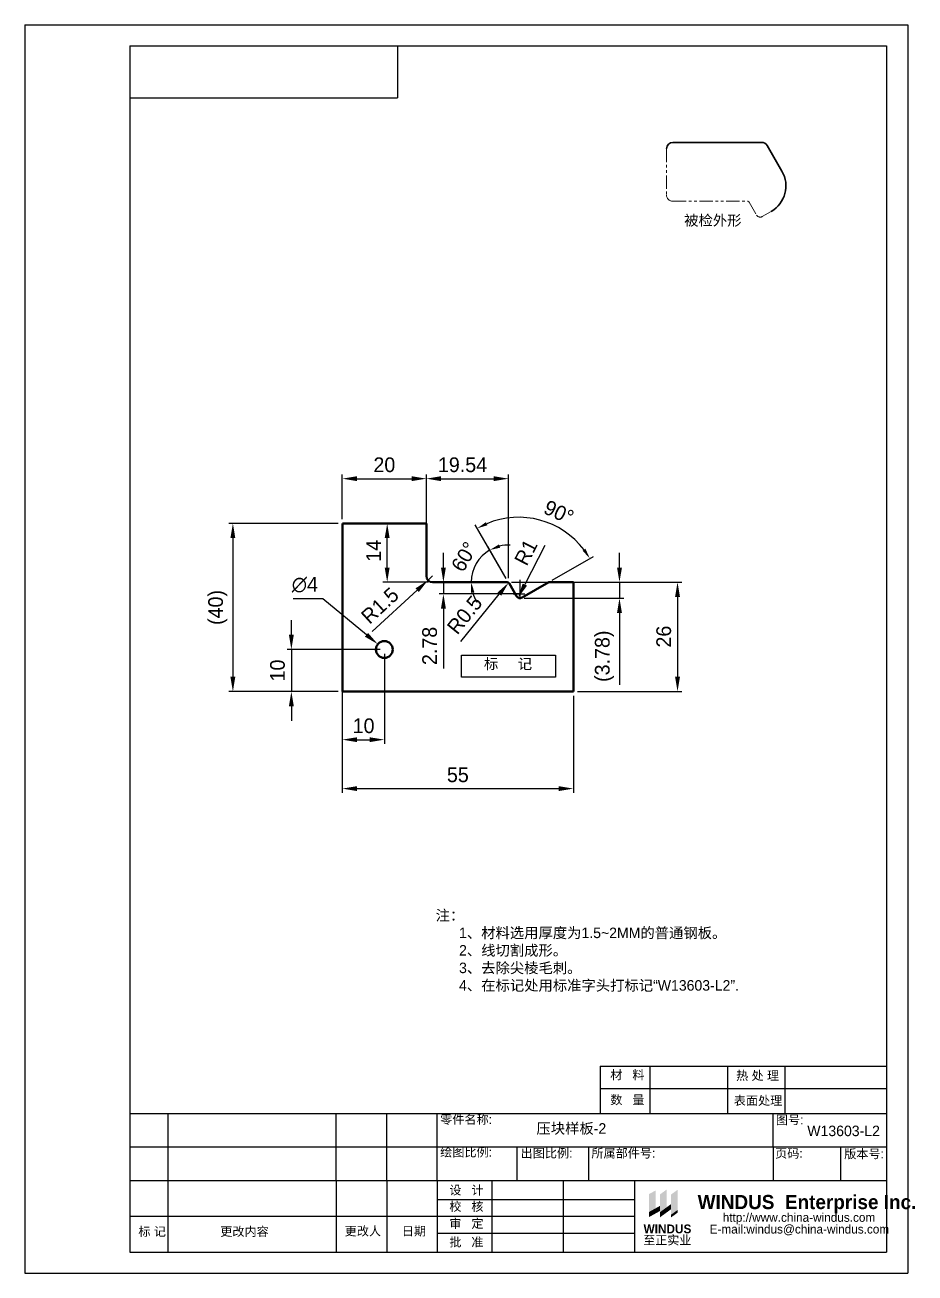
# Model space of a CAD drawing. Header units: millimetres. Extents: x -8 to 3214, y -115 to 422.
# Drawn here: x -7.6 to 204.2, y 2.6 to 299.6 of the extents above; entities that cross this region are included whole.
import ezdxf

# ---------------------------------------------------------------- set-up
doc = ezdxf.new("R2010")
doc.units = ezdxf.units.MM
doc.header["$PDSIZE"] = -1
doc.linetypes.add('PHANTOM2', pattern=[31.75, 15.875, -3.175, 3.175, -3.175, 3.175, -3.175])
for name, color, linetype, lineweight in [('AM_0', 7, 'Continuous', 50), ('AM_5', 92, 'Continuous', 25), ('粗实线', 7, 'Continuous', 30)]:
    doc.layers.add(name, color=color, linetype=linetype, lineweight=lineweight)
doc.layers.add('图层1', color=7, linetype='Continuous')
doc.layers.add('线实线', color=7, linetype='Continuous')
doc.styles.get("Standard").update_dxf_attribs({"font": 'FZYTK.TTF'})
doc.dimstyles.new('AM_ISO$0', dxfattribs={"dimtxt": 3.5, "dimasz": 3.5, "dimexe": 1, "dimexo": 1, "dimgap": 1.5, "dimtad": 1, "dimdsep": 46, "dimtxsty": 'Standard', "dimcen": 0, "dimclrd": 256, "dimclre": 256, "dimclrt": 140, "dimadec": 0, "dimazin": 2, "dimtp": 0.1, "dimtm": 0.1, "dimtfac": 0.71, "dimtmove": 0, "dimatfit": 3, "dimfxl": 1, "dimlwd": -1, "dimlwe": -1, "dimarcsym": 1})
doc.dimstyles.new('AM_ISO$2', dxfattribs={"dimtxt": 3.5, "dimasz": 2.5, "dimexe": 1, "dimexo": 1, "dimgap": 1.5, "dimtad": 1, "dimdsep": 46, "dimtxsty": 'Standard', "dimcen": 0, "dimclrd": 256, "dimclre": 256, "dimclrt": 140, "dimadec": 0, "dimazin": 2, "dimtp": 0.1, "dimtm": 0.1, "dimtfac": 0.71, "dimtdec": 3, "dimtmove": 0, "dimatfit": 3, "dimfxl": 1, "dimlwd": -1, "dimlwe": -1, "dimarcsym": 1})
doc.dimstyles.new('AM_ISO$3', dxfattribs={"dimtxt": 3.5, "dimasz": 3.5, "dimexe": 1, "dimexo": 1, "dimgap": 1.5, "dimtad": 1, "dimtoh": 1, "dimdsep": 46, "dimtxsty": 'Standard', "dimcen": 0, "dimclrd": 256, "dimclre": 256, "dimclrt": 140, "dimadec": 0, "dimazin": 2, "dimtp": 0.1, "dimtm": 0.1, "dimtfac": 0.71, "dimtofl": 0, "dimtmove": 0, "dimatfit": 0, "dimfxl": 1, "dimlwd": -1, "dimlwe": -1, "dimarcsym": 1})
doc.dimstyles.new('AM_ISO$4', dxfattribs={"dimtxt": 3.5, "dimasz": 3.5, "dimexe": 1, "dimexo": 1, "dimgap": 1.5, "dimtad": 1, "dimdsep": 46, "dimtxsty": 'Standard', "dimcen": 0, "dimclrd": 256, "dimclre": 256, "dimclrt": 140, "dimadec": 0, "dimazin": 2, "dimtp": 0.1, "dimtm": 0.1, "dimtfac": 0.71, "dimtmove": 0, "dimatfit": 3, "dimfxl": 1, "dimlwd": -1, "dimlwe": -1, "dimarcsym": 1})

# ---------------------------------------------------------------- blocks, each defined once
blk = doc.blocks.new('*D58')
at = {"layer": 'AM_5', "linetype": 'ByBlock', "transparency": 16777216}
for p, q in [((68.92, 180.95), (79.6, 180.95)), ((78.6, 170.45), (78.6, 177.45)), ((88.42, 166.95), (77.6, 166.95))]:
    blk.add_line(p, q, dxfattribs=at)
at = {"layer": 'AM_5', "transparency": 16777216}
for points in [[(78.01, 177.45), (79.18, 177.45), (78.6, 180.95)], [(78.01, 170.45), (79.18, 170.45), (78.6, 166.95)]]:
    blk.add_solid(points, dxfattribs=at)
at = {"layer": 'Defpoints', "color": 0, "transparency": 16777216}
for p in [(67.92, 180.95), (78.6, 180.95), (89.42, 166.95)]:
    blk.add_point(p, dxfattribs=at)
at = {"layer": 'AM_5', "color": 140, "transparency": 16777216, "insert": (75.35, 174.44), "char_height": 3.5, "attachment_point": 5, "rotation": 90}
blk.add_mtext('14', dxfattribs=at)
blk = doc.blocks.new('*D59')
at = {"layer": 'AM_5', "linetype": 'ByBlock', "transparency": 16777216}
for p, q in [((66.92, 180.95), (40.87, 180.95)), ((41.87, 177.45), (41.87, 144.45)), ((66.92, 140.95), (40.87, 140.95))]:
    blk.add_line(p, q, dxfattribs=at)
at = {"layer": 'AM_5', "transparency": 16777216}
for points in [[(41.28, 177.45), (42.45, 177.45), (41.87, 180.95)], [(41.28, 144.45), (42.45, 144.45), (41.87, 140.95)]]:
    blk.add_solid(points, dxfattribs=at)
at = {"layer": 'Defpoints', "color": 0, "transparency": 16777216}
for p in [(67.92, 180.95), (41.87, 140.95), (67.92, 140.95)]:
    blk.add_point(p, dxfattribs=at)
at = {"layer": 'AM_5', "color": 140, "transparency": 16777216, "insert": (38.28, 160.95), "char_height": 3.5, "attachment_point": 5, "rotation": 90}
blk.add_mtext('(40)', dxfattribs=at)
blk = doc.blocks.new('*D60')
at = {"layer": 'AM_5', "linetype": 'ByBlock', "transparency": 16777216}
for p, q in [((67.92, 159.95), (67.92, 128.49)), ((77.92, 149.95), (77.92, 128.49)), ((71.42, 129.49), (74.42, 129.49))]:
    blk.add_line(p, q, dxfattribs=at)
at = {"layer": 'AM_5', "transparency": 16777216}
for points in [[(71.42, 130.07), (71.42, 128.91), (67.92, 129.49)], [(74.42, 130.07), (74.42, 128.91), (77.92, 129.49)]]:
    blk.add_solid(points, dxfattribs=at)
at = {"layer": 'Defpoints', "color": 0, "transparency": 16777216}
for p in [(67.92, 160.95), (77.92, 150.95), (77.92, 129.49)]:
    blk.add_point(p, dxfattribs=at)
at = {"layer": 'AM_5', "color": 140, "transparency": 16777216, "insert": (72.98, 132.78), "char_height": 3.5, "attachment_point": 5}
blk.add_mtext('10', dxfattribs=at)
blk = doc.blocks.new('*D61')
at = {"layer": 'AM_5', "linetype": 'ByBlock', "transparency": 16777216}
for p, q in [((63.3, 162.97), (56.21, 162.97)), ((73.67, 154.44), (63.3, 162.97))]:
    blk.add_line(p, q, dxfattribs=at)
at = {"layer": 'AM_5', "transparency": 16777216}
blk.add_solid([(74.04, 154.89), (73.3, 153.99), (76.38, 152.22)], dxfattribs=at)
at = {"layer": 'Defpoints', "color": 0, "transparency": 16777216}
for p in [(76.38, 152.22), (79.47, 149.68)]:
    blk.add_point(p, dxfattribs=at)
at = {"layer": 'AM_5', "color": 140, "transparency": 16777216, "insert": (59.01, 166.35), "char_height": 3.5, "attachment_point": 5}
blk.add_mtext('∅4', dxfattribs=at)
blk = doc.blocks.new('*D62')
at = {"layer": 'AM_5', "linetype": 'ByBlock', "transparency": 16777216}
for p, q in [((55.79, 154.45), (55.79, 157.95)), ((76.92, 150.95), (54.79, 150.95)), ((55.79, 150.95), (55.79, 140.95)), ((66.92, 140.95), (54.79, 140.95)), ((55.79, 137.45), (55.79, 133.95))]:
    blk.add_line(p, q, dxfattribs=at)
at = {"layer": 'AM_5', "transparency": 16777216}
for points in [[(55.21, 154.45), (56.37, 154.45), (55.79, 150.95)], [(55.21, 137.45), (56.37, 137.45), (55.79, 140.95)]]:
    blk.add_solid(points, dxfattribs=at)
at = {"layer": 'Defpoints', "color": 0, "transparency": 16777216}
for p in [(77.92, 150.95), (55.79, 140.95), (67.92, 140.95)]:
    blk.add_point(p, dxfattribs=at)
at = {"layer": 'AM_5', "color": 140, "transparency": 16777216, "insert": (52.5, 145.95), "char_height": 3.5, "attachment_point": 5, "rotation": 90}
blk.add_mtext('10', dxfattribs=at)
blk = doc.blocks.new('*D63')
at = {"layer": 'AM_5', "linetype": 'ByBlock', "transparency": 16777216}
for p, q in [((87.92, 169.45), (87.92, 192.6)), ((91.42, 191.6), (103.96, 191.6)), ((107.46, 167.95), (107.46, 192.6))]:
    blk.add_line(p, q, dxfattribs=at)
at = {"layer": 'AM_5', "transparency": 16777216}
for points in [[(91.42, 192.19), (91.42, 191.02), (87.92, 191.6)], [(103.96, 192.19), (103.96, 191.02), (107.46, 191.6)]]:
    blk.add_solid(points, dxfattribs=at)
at = {"layer": 'Defpoints', "color": 0, "transparency": 16777216}
for p in [(107.46, 191.6), (87.92, 168.45), (107.46, 166.95)]:
    blk.add_point(p, dxfattribs=at)
at = {"layer": 'AM_5', "color": 140, "transparency": 16777216, "insert": (96.53, 194.89), "char_height": 3.5, "attachment_point": 5}
blk.add_mtext('19.54', dxfattribs=at)
blk = doc.blocks.new('*D64')
at = {"layer": 'AM_5', "transparency": 16777216}
for p, q in [((106.96, 167.82), (99.55, 180.65)), ((117.9, 167.45), (127.7, 173.11))]:
    blk.add_line(p, q, dxfattribs=at)
blk.add_arc((109.86, 162.8), 19.61, 37.3096, 112.6904, dxfattribs=at)
for points in [[(102.48, 180.52), (102.11, 181.27), (100.05, 179.79)], [(125.8, 174.92), (125.11, 174.46), (126.84, 172.61)]]:
    blk.add_solid(points, dxfattribs=at)
at = {"layer": 'Defpoints', "color": 0, "transparency": 16777216}
for p in [(109.86, 182.41), (107.46, 166.95), (117.04, 166.95), (109.36, 163.67), (110.72, 163.3)]:
    blk.add_point(p, dxfattribs=at)
at = {"layer": 'AM_5', "color": 140, "transparency": 16777216, "insert": (119.46, 183.59), "char_height": 3.5, "attachment_point": 5, "rotation": 335.2105}
blk.add_mtext('90°', dxfattribs=at)
blk = doc.blocks.new('*D65')
at = {"linetype": 'ByBlock', "transparency": 16777216}
for p, q in [((89.42, 168.45), (88.32, 167.44)), ((75.03, 155.26), (85.74, 165.07))]:
    blk.add_line(p, q, dxfattribs=at)
at = {"transparency": 16777216}
blk.add_solid([(85.34, 165.5), (86.13, 164.64), (88.32, 167.44)], dxfattribs=at)
at = {"layer": 'Defpoints', "color": 0, "transparency": 16777216}
for p in [(88.32, 167.44), (89.42, 168.45)]:
    blk.add_point(p, dxfattribs=at)
at = {"color": 140, "transparency": 16777216, "insert": (76.88, 161.4), "char_height": 3.5, "attachment_point": 5, "rotation": 42.5192}
blk.add_mtext('R1.5', dxfattribs=at)
blk = doc.blocks.new('*D66')
at = {"layer": 'AM_5', "linetype": 'ByBlock', "transparency": 16777216}
for p, q in [((91.98, 170.45), (91.98, 173.95)), ((106.46, 166.95), (90.98, 166.95)), ((91.98, 166.95), (91.98, 164.17)), ((109.22, 164.17), (90.98, 164.17)), ((91.98, 160.67), (91.98, 146.42))]:
    blk.add_line(p, q, dxfattribs=at)
at = {"layer": 'AM_5', "transparency": 16777216}
for points in [[(91.4, 170.45), (92.57, 170.45), (91.98, 166.95)], [(91.4, 160.67), (92.57, 160.67), (91.98, 164.17)]]:
    blk.add_solid(points, dxfattribs=at)
at = {"layer": 'Defpoints', "color": 0, "transparency": 16777216}
for p in [(107.46, 166.95), (91.98, 164.17), (110.22, 164.17)]:
    blk.add_point(p, dxfattribs=at)
at = {"layer": 'AM_5', "color": 140, "transparency": 16777216, "insert": (88.72, 151.8), "char_height": 3.5, "attachment_point": 5, "rotation": 90}
blk.add_mtext('2.78', dxfattribs=at)
blk = doc.blocks.new('*D67')
at = {"linetype": 'ByBlock', "transparency": 16777216}
blk.add_line((116.11, 175.67), (111.36, 166.4), dxfattribs=at)
at = {"transparency": 16777216}
blk.add_solid([(110.84, 166.66), (111.88, 166.13), (109.77, 163.28)], dxfattribs=at)
at = {"layer": 'Defpoints', "color": 0, "transparency": 16777216}
for p in [(110.22, 164.17), (109.77, 163.28)]:
    blk.add_point(p, dxfattribs=at)
at = {"color": 140, "transparency": 16777216, "insert": (111.62, 174.08), "char_height": 3.5, "attachment_point": 5, "rotation": 62.8923}
blk.add_mtext('R1', dxfattribs=at)
blk = doc.blocks.new('*D68')
at = {"transparency": 16777216}
blk.add_line((106.96, 167.82), (102.53, 175.5), dxfattribs=at)
for start, end in [(87.5825, 103.7912), (120, 180), (196.2088, 212.4175)]:
    blk.add_arc((107.46, 166.95), 8.87, start, end, dxfattribs=at)
for points in [[(105.5, 175.18), (105.19, 175.95), (103.03, 174.63)], [(98.54, 164.42), (99.36, 164.53), (98.6, 166.95)]]:
    blk.add_solid(points, dxfattribs=at)
at = {"layer": 'Defpoints', "color": 0, "transparency": 16777216}
for p in [(100.67, 172.65), (89.42, 166.95), (107.46, 166.95), (107.46, 166.95), (109.36, 163.67)]:
    blk.add_point(p, dxfattribs=at)
at = {"color": 140, "transparency": 16777216, "insert": (96.94, 173.03), "char_height": 3.5, "attachment_point": 5, "rotation": 60}
blk.add_mtext('60°', dxfattribs=at)
blk = doc.blocks.new('*D69')
at = {"linetype": 'ByBlock', "transparency": 16777216}
blk.add_line((96.15, 152.84), (105.29, 164.12), dxfattribs=at)
at = {"transparency": 16777216}
blk.add_solid([(104.83, 164.49), (105.74, 163.75), (107.49, 166.84)], dxfattribs=at)
at = {"layer": 'Defpoints', "color": 0, "transparency": 16777216}
for p in [(107.17, 166.45), (107.49, 166.84)]:
    blk.add_point(p, dxfattribs=at)
at = {"color": 140, "transparency": 16777216, "insert": (97.05, 159.19), "char_height": 3.5, "attachment_point": 5, "rotation": 50.9903}
blk.add_mtext('R0.5', dxfattribs=at)
blk = doc.blocks.new('*D70')
at = {"layer": 'AM_5', "linetype": 'ByBlock', "transparency": 16777216}
for p, q in [((67.92, 139.95), (67.92, 116.85)), ((122.92, 139.95), (122.92, 116.85)), ((71.42, 117.85), (119.42, 117.85))]:
    blk.add_line(p, q, dxfattribs=at)
at = {"layer": 'AM_5', "transparency": 16777216}
for points in [[(71.42, 118.43), (71.42, 117.26), (67.92, 117.85)], [(119.42, 118.43), (119.42, 117.26), (122.92, 117.85)]]:
    blk.add_solid(points, dxfattribs=at)
at = {"layer": 'Defpoints', "color": 0, "transparency": 16777216}
for p in [(67.92, 140.95), (122.92, 140.95), (122.92, 117.85)]:
    blk.add_point(p, dxfattribs=at)
at = {"layer": 'AM_5', "color": 140, "transparency": 16777216, "insert": (95.42, 121.11), "char_height": 3.5, "attachment_point": 5}
blk.add_mtext('55', dxfattribs=at)
blk = doc.blocks.new('*D71')
at = {"layer": 'AM_5', "linetype": 'ByBlock', "transparency": 16777216}
for p, q in [((123.92, 166.95), (148.71, 166.95)), ((147.71, 163.45), (147.71, 144.45)), ((123.92, 140.95), (148.71, 140.95))]:
    blk.add_line(p, q, dxfattribs=at)
at = {"layer": 'AM_5', "transparency": 16777216}
for points in [[(147.13, 163.45), (148.3, 163.45), (147.71, 166.95)], [(147.13, 144.45), (148.3, 144.45), (147.71, 140.95)]]:
    blk.add_solid(points, dxfattribs=at)
at = {"layer": 'Defpoints', "color": 0, "transparency": 16777216}
for p in [(122.92, 166.95), (122.92, 140.95), (147.71, 140.95)]:
    blk.add_point(p, dxfattribs=at)
at = {"layer": 'AM_5', "color": 140, "transparency": 16777216, "insert": (144.44, 154.02), "char_height": 3.5, "attachment_point": 5, "rotation": 90}
blk.add_mtext('26', dxfattribs=at)
blk = doc.blocks.new('*D72')
at = {"layer": 'AM_5', "linetype": 'ByBlock', "transparency": 16777216}
for p, q in [((133.89, 170.45), (133.89, 173.95)), ((108.17, 166.95), (134.89, 166.95)), ((133.89, 166.95), (133.89, 163.17)), ((111.22, 163.17), (134.89, 163.17)), ((133.89, 159.67), (133.89, 142.52))]:
    blk.add_line(p, q, dxfattribs=at)
at = {"layer": 'AM_5', "transparency": 16777216}
for points in [[(133.31, 170.45), (134.48, 170.45), (133.89, 166.95)], [(133.31, 159.67), (134.48, 159.67), (133.89, 163.17)]]:
    blk.add_solid(points, dxfattribs=at)
at = {"layer": 'Defpoints', "color": 0, "transparency": 16777216}
for p in [(107.17, 166.95), (110.22, 163.17), (133.89, 163.17)]:
    blk.add_point(p, dxfattribs=at)
at = {"layer": 'AM_5', "color": 140, "transparency": 16777216, "insert": (130.32, 149.35), "char_height": 3.5, "attachment_point": 5, "rotation": 90}
blk.add_mtext('(3.78)', dxfattribs=at)
blk = doc.blocks.new('*D73')
at = {"layer": 'AM_5', "linetype": 'ByBlock', "transparency": 16777216}
for p, q in [((67.92, 181.95), (67.92, 192.6)), ((71.42, 191.6), (84.42, 191.6)), ((87.92, 181.95), (87.92, 192.6))]:
    blk.add_line(p, q, dxfattribs=at)
at = {"layer": 'AM_5', "transparency": 16777216}
for points in [[(71.42, 192.19), (71.42, 191.02), (67.92, 191.6)], [(84.42, 192.19), (84.42, 191.02), (87.92, 191.6)]]:
    blk.add_solid(points, dxfattribs=at)
at = {"layer": 'Defpoints', "color": 0, "transparency": 16777216}
for p in [(87.92, 191.6), (67.92, 180.95), (87.92, 180.95)]:
    blk.add_point(p, dxfattribs=at)
at = {"layer": 'AM_5', "color": 140, "transparency": 16777216, "insert": (77.92, 194.89), "char_height": 3.5, "attachment_point": 5}
blk.add_mtext('20', dxfattribs=at)

msp = doc.modelspace()

# ---------------------------------------------------------------- hatches: boundary and pattern name
at = {"layer": '图层1'}
for points in [[(140.889111, 21.35554), (140.889111, 17.0834), (142.533236, 17.998524), (142.533236, 22.227542)], [(143.523836, 17.330612), (143.523836, 17.050194), (145.127812, 18.215551), (145.127812, 22.439402), (143.523836, 21.274045), (143.523836, 18.549895)], [(146.118412, 17.710815), (146.118412, 16.408423), (147.772714, 17.610344), (147.772714, 22.415165), (146.118412, 21.213245), (146.118412, 18.935264)], [(142.533236, 17.998524), (140.889111, 17.0834), (140.889111, 15.864118), (142.533236, 16.779242)], [(142.533236, 17.998524), (142.533236, 16.779242), (143.523836, 17.330612), (143.523836, 18.549895)], [(145.127812, 18.215551), (143.523836, 17.050194), (143.523836, 15.825745), (145.127812, 16.991102)], [(145.127812, 18.215551), (145.127812, 16.991102), (146.118412, 17.710815), (146.118412, 18.935264)], [(147.772714, 17.610344), (146.118412, 16.408423), (146.118412, 15.764945), (147.772714, 16.966865)]]:
    msp.add_hatch(color=256, dxfattribs=at).paths.add_polyline_path(points, flags=0)

# ---------------------------------------------------------------- linework, layer by layer
at = {"color": 3}
for p, q in [((110.222543, 163.170611), (110.222543, 167.533005)), ((110.222543, 164.170611), (108.62413, 164.170611)), ((108.62413, 164.170611), (111.371638, 164.170611))]:
    msp.add_line(p, q, dxfattribs=at)
msp.add_lwpolyline([(96.320735, 149.62276), (118.68832, 149.62276), (118.68832, 144.39706), (96.320735, 144.39706)], close=True)
at = {"layer": 'AM_0', "color": 0, "linetype": 'Continuous', "lineweight": 35, "ltscale": 0.2}
for p, q in [((146.587885, 271.622781), (167.74186, 271.622781)), ((169.040898, 270.872781), (172.568772, 264.762324))]:
    msp.add_line(p, q, dxfattribs=at)
at = {"layer": 'AM_0', "color": 6, "linetype": 'PHANTOM2', "lineweight": 20, "ltscale": 0.2}
for p, q in [((169.040898, 270.872781), (172.568772, 264.762324)), ((145.087885, 270.122781), (145.087885, 259.122781)), ((146.587885, 257.622781), (164.33921, 257.622781)), ((164.772223, 257.372781), (166.521594, 254.342781)), ((170.006594, 255.200146), (167.887619, 253.976755))]:
    msp.add_line(p, q, dxfattribs=at)
at = {"layer": 'AM_0', "lineweight": 50}
for p, q in [((67.922808, 180.950611), (87.922808, 180.950611)), ((67.922808, 180.950611), (67.922808, 140.950611)), ((122.922808, 166.950611), (122.922808, 140.950611)), ((67.922808, 140.950611), (122.922808, 140.950611))]:
    msp.add_line(p, q, dxfattribs=at)
at = {"layer": 'AM_0', "color": 1, "lineweight": 50}
for p, q in [((87.922808, 180.950611), (87.922808, 168.450611)), ((89.422808, 166.950611), (107.174133, 166.950611)), ((107.607146, 166.700611), (109.356517, 163.670611)), ((117.037644, 166.950611), (110.722543, 163.304585)), ((117.037644, 166.950611), (122.922808, 166.950611))]:
    msp.add_line(p, q, dxfattribs=at)
at = {"layer": 'AM_0', "lineweight": 50}
msp.add_circle((77.922808, 150.950611), 2, dxfattribs=at)
at = {"layer": 'AM_0', "color": 0, "linetype": 'Continuous', "lineweight": 35, "ltscale": 0.2}
for centre, radius, start, end in [((146.587885, 270.122781), 1.5, 90, 180), ((167.74186, 270.122781), 1.5, 30, 90), ((166.506594, 261.262324), 7, 300, 30)]:
    msp.add_arc(centre, radius, start, end, dxfattribs=at)
at = {"layer": 'AM_0', "color": 6, "linetype": 'PHANTOM2', "lineweight": 20, "ltscale": 0.2}
for centre, radius, start, end in [((146.587885, 259.122781), 1.5, 180, 270), ((164.33921, 257.122781), 0.5, 30, 90), ((167.387619, 254.842781), 1, 210, 300)]:
    msp.add_arc(centre, radius, start, end, dxfattribs=at)
at = {"layer": 'AM_0', "color": 1, "lineweight": 50}
for centre, radius, start, end in [((89.422808, 168.450611), 1.5, 180, 270), ((107.174133, 166.450611), 0.5, 30, 90), ((110.222543, 164.170611), 1, 210, 300)]:
    msp.add_arc(centre, radius, start, end, dxfattribs=at)
at = {"layer": '粗实线', "color": 11}
for p, q in [((17.373261, 294.570055), (197.49345, 294.570055)), ((17.373261, 294.570055), (17.373261, 7.570055)), ((81.07719, 294.570055), (81.07719, 282.250917)), ((197.49345, 294.570055), (197.49345, 7.570055)), ((17.373261, 282.250917), (81.07719, 282.250917)), ((129.321183, 51.838035), (197.49345, 51.838035)), ((129.321183, 51.838035), (129.321183, 40.570055)), ((17.373261, 40.570055), (197.49345, 40.570055)), ((17.373261, 7.570055), (197.49345, 7.570055))]:
    msp.add_line(p, q, dxfattribs=at)
at = {"layer": '粗实线'}
msp.add_line((17.373261, 40.570055), (197.49345, 40.570055), dxfattribs=at)
at = {"layer": '线实线'}
for p, q in [((-7.626739, 299.570055), (202.49345, 299.570055)), ((-7.626739, 299.570055), (-7.626739, 2.570055)), ((202.49345, 299.570055), (202.49345, 2.570055)), ((129.321183, 51.838035), (129.321183, 40.570055)), ((141.151466, 51.838035), (141.151466, 40.570055)), ((159.618053, 51.838035), (159.618053, 40.570055)), ((173.291102, 51.838035), (173.291102, 40.570055)), ((129.321183, 46.505703), (197.49345, 46.505703)), ((17.373261, 40.570055), (29.135267, 40.570055)), ((26.373261, 40.570055), (26.373261, 7.570055)), ((66.49345, 24.570055), (66.49345, 40.570055)), ((78.49345, 24.570055), (78.49345, 40.570055)), ((90.49345, 24.570055), (90.49345, 40.570055)), ((170.49345, 32.570055), (170.49345, 40.570055)), ((17.373261, 32.570055), (197.49345, 32.570055)), ((109.49345, 32.570055), (109.49345, 24.570055)), ((126.49345, 32.570055), (126.49345, 24.570055)), ((170.49345, 32.570055), (170.49345, 24.570055)), ((186.49345, 32.570055), (186.49345, 24.570055)), ((17.373261, 24.570055), (129.321183, 24.570055)), ((66.49345, 24.570055), (66.49345, 7.570055)), ((78.49345, 24.570055), (78.49345, 7.570055)), ((90.49345, 24.570055), (90.49345, 7.570055)), ((103.49345, 24.570055), (103.49345, 7.570055)), ((120.49345, 24.570055), (120.49345, 7.570055)), ((129.321183, 24.570055), (137.700182, 24.570055)), ((136.747037, 24.570055), (197.49345, 24.570055)), ((137.49345, 24.570055), (137.49345, 7.570055)), ((90.49345, 20.070055), (137.49345, 20.070055)), ((17.373261, 16.070055), (137.49345, 16.070055)), ((90.49345, 12.070055), (137.49345, 12.070055)), ((-7.626739, 2.570055), (202.49345, 2.570055))]:
    msp.add_line(p, q, dxfattribs=at)

# ---------------------------------------------------------------- texts
at = {"color": 3, "insert": (149.308998, 254.312859), "char_height": 2.5, "width": 22.03128794, "attachment_point": 1}
msp.add_mtext('被检外形', dxfattribs=at)
at = {"char_height": 2.5, "attachment_point": 1}
for s, insert, width in [('标     记', (101.637104, 148.793074), 23.36397522), ('注：\\P      1、材料选用厚度为1.5~2MM的普通钢板。\\P      2、线切割成形。\\P      3、去除尖棱毛刺。\\P      4、在标记处用标准字头打标记“W13603-L2”.\\P   ', (90.132919, 88.938224), 78.09126763), ('压块样板-2', (114.132311, 38.230103), 23.36397522), ('W13603-L2', (178.598879, 37.647371), 23.36397522)]:
    msp.add_mtext(s, dxfattribs=dict(at, insert=insert, width=width))
at = {"layer": '图层1', "attachment_point": 1}
for s, insert, char_height in [('{\\fFZYaoTi|b1|i0|c134|p2;\\C5;WINDUS  Enterprise Inc.}', (152.505621, 21.152601), 3.36804), ('     {\\C5; http://www.china-windus.com}', (153.79688, 16.860591), 2.09677), (' {\\fFZYaoTi|b1|i0|c134|p2;WINDUS}', (138.85251, 14.122109), 2.09677), ('  {\\C5;E-mail:windus@china-windus.com}', (153.79688, 14.064898), 2.09677), ('{\\fFZYaoTi|b1|i0|c134|p2;至正实业}', (139.552315, 11.425924), 2.09677)]:
    msp.add_mtext(s, dxfattribs=dict(at, insert=insert, char_height=char_height))
at = {"layer": '线实线', "attachment_point": 1}
for s, insert, char_height in [('{\\fFZYaoTi|b0|i0|c134|p2;材   料}', (131.69628, 50.791943), 2.11666667), ('{\\fFZYaoTi|b0|i0|c134|p2;热 处 理}', (161.654926, 50.627037), 2.11666667), ('{\\fFZYaoTi|b0|i0|c134|p2;数   量}', (131.69628, 44.842749), 2.11666667), ('{\\fFZYaoTi|b0|i0|c134|p2;表面处理}', (161.103633, 44.677843), 2.11666667), ('{\\fFZYaoTi|b0|i0|c134|p2;零件名称:}', (91.215146, 40.188442), 2.11666667), ('{\\fFZYaoTi|b0|i0|c134|p2;图号}:', (171.12667, 40.099491), 2.11666667), ('绘图比例:', (91.215146, 32.395005), 2.1166667), ('{\\fFZYaoTi|b0|i0|c134|p2;出图比例:}', (110.355849, 32.154784), 2.11666667), ('{\\fFZYaoTi|b0|i0|c134|p2;所属部件号:}', (127.206542, 32.154784), 2.11666667), ('{\\fFZYaoTi|b0|i0|c134|p2;页码:}', (170.943994, 32.112655), 2.11666667), ('{\\fFZYaoTi|b0|i0|c134|p2;版本号:}', (187.383437, 32.006988), 2.11666667), ('{\\fFZYaoTi|b0|i0|c134|p2;设   计}', (93.392666, 23.365971), 2.11666667), ('校   核', (93.392666, 19.462263), 2.1166667), ('审   定', (93.392666, 15.421958), 2.1166667), ('{\\fFZYaoTi|b0|i0|c134|p2;标 记}', (19.373727, 13.520558), 2.11666667), ('{\\fFZYaoTi|b0|i0|c134|p2;更改内容}', (38.861312, 13.520559), 2.11666667), ('{\\fFZYaoTi|b0|i0|c134|p2;更改人}', (68.482474, 13.609909), 2.11666667), ('{\\fFZYaoTi|b0|i0|c134|p2;日期}', (82.067456, 13.609909), 2.11666667), ('{\\fFZYaoTi|b0|i0|c134|p2;批   准}', (93.392666, 10.996989), 2.11666667)]:
    msp.add_mtext(s, dxfattribs=dict(at, insert=insert, char_height=char_height))

# ---------------------------------------------------------------- dimensions: what is measured, and where the dimension line sits
at = {"color": 3}
dim = msp.add_angular_dim_2l(base=(100.67052, 172.650018), line1=((107.462808, 166.950611), (109.356517, 163.670611)), line2=((89.422808, 166.950611), (107.462808, 166.950611)), dimstyle='AM_ISO$2', dxfattribs=at)
dim.commit()
dim.dimension.update_dxf_attribs({"geometry": '*D68', "text_midpoint": (96.937862, 173.027191)})
for center, mpoint, picture, middle in [((110.222543, 164.170611), (109.766879, 163.280459), '*D67', (114.532958, 172.591123)), ((107.174133, 166.450611), (107.488859, 166.83913), '*D69', (99.614153, 157.118043))]:
    dim = msp.add_radius_dim(center=center, mpoint=mpoint, dimstyle='AM_ISO$4', dxfattribs=at)
    dim.commit()
    dim.dimension.update_dxf_attribs({"geometry": picture, "text_midpoint": middle, "dimtype": 164})
dim = msp.add_radius_dim(center=(89.422808, 168.450611), mpoint=(88.317232, 167.436855), dimstyle='AM_ISO$4', dxfattribs=at)
dim.commit()
dim.dimension.update_dxf_attribs({"geometry": '*D65', "text_midpoint": (76.875307, 161.404137)})
at = {"layer": 'AM_5'}
dim = msp.add_linear_dim(base=(87.922808, 191.603186), p1=(67.922808, 180.950611), p2=(87.922808, 180.950611), dimstyle='AM_ISO$0', dxfattribs=at)
dim.commit()
dim.dimension.update_dxf_attribs({"geometry": '*D73', "text_midpoint": (77.922808, 194.889644)})
for base, p1, p2, picture, middle in [((107.462808, 191.603186), (87.922808, 168.450611), (107.462808, 166.950611), '*D63', (96.534536, 191.603186)), ((77.922808, 129.491091), (67.922808, 160.950611), (77.922808, 150.950611), '*D60', (72.978309, 129.491091))]:
    dim = msp.add_linear_dim(base=base, p1=p1, p2=p2, dimstyle='AM_ISO$0', dxfattribs=at)
    dim.commit()
    dim.dimension.update_dxf_attribs({"geometry": picture, "text_midpoint": middle, "dimtype": 160})
dim = msp.add_angular_dim_2l(base=(109.856517, 182.413971), line1=((107.462808, 166.950611), (109.356517, 163.670611)), line2=((117.037644, 166.950611), (110.722543, 163.304585)), dimstyle='AM_ISO$2', dxfattribs=at)
dim.commit()
dim.dimension.update_dxf_attribs({"geometry": '*D64', "text_midpoint": (118.078452, 180.607051), "dimtype": 162})
for base, p1, p2, picture, middle in [((41.865268, 140.950611), (67.922808, 180.950611), (67.922808, 140.950611), '*D59', (38.278029, 160.950611)), ((133.893987, 163.170611), (107.174133, 166.950611), (110.222543, 163.170611), '*D72', (130.315862, 149.347694))]:
    dim = msp.add_linear_dim(base=base, p1=p1, p2=p2, angle=90, text='(<>)', dimstyle='AM_ISO$0', dxfattribs=at)
    dim.commit()
    dim.dimension.update_dxf_attribs({"geometry": picture, "text_midpoint": middle})
for base, p1, p2, angle, picture, middle in [((78.596289, 180.950611), (89.422808, 166.950611), (67.922808, 180.950611), 270, '*D58', (78.596289, 174.436197)), ((147.713718, 140.950611), (122.922808, 166.950611), (122.922808, 140.950611), 90, '*D71', (147.713718, 154.024334))]:
    dim = msp.add_linear_dim(base=base, p1=p1, p2=p2, angle=angle, dimstyle='AM_ISO$0', dxfattribs=at)
    dim.commit()
    dim.dimension.update_dxf_attribs({"geometry": picture, "text_midpoint": middle, "dimtype": 160})
for base, p1, p2, angle, picture, middle in [((91.984395, 164.170611), (107.462808, 166.950611), (110.222543, 164.170611), 90, '*D66', (88.716166, 151.796913)), ((55.79039, 140.950611), (77.922808, 150.950611), (67.922808, 140.950611), 90, '*D62', (52.503932, 145.950611)), ((122.922808, 117.846448), (67.922808, 140.950611), (122.922808, 140.950611), 0, '*D70', (95.422808, 121.114677))]:
    dim = msp.add_linear_dim(base=base, p1=p1, p2=p2, angle=angle, dimstyle='AM_ISO$0', dxfattribs=at)
    dim.commit()
    dim.dimension.update_dxf_attribs({"geometry": picture, "text_midpoint": middle})
dim = msp.add_diameter_dim_2p(p1=(79.467821, 149.680596), p2=(76.377796, 152.220625), dimstyle='AM_ISO$3', dxfattribs=at)
dim.commit()
dim.dimension.update_dxf_attribs({"geometry": '*D61', "text_midpoint": (59.006845, 162.968478), "dimtype": 163})

doc.saveas('drawing.dxf')
